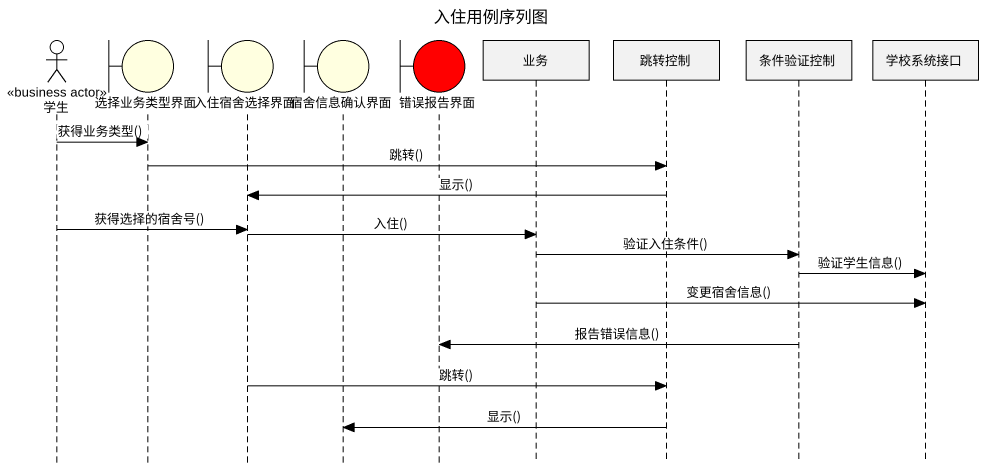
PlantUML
@startuml
title 入住用例序列图
hide footbox
actor 学生 <<business actor>>
boundary 选择业务类型界面 #FFFFE0
boundary 入住宿舍选择界面 #FFFFE0
boundary 宿舍信息确认界面 #FFFFE0
boundary 错误报告界面 #FF0000
participant 业务
participant 跳转控制
participant 条件验证控制
participant 学校系统接口

学生 -> 选择业务类型界面 : 获得业务类型()
选择业务类型界面 -> 跳转控制 : 跳转()
跳转控制 -> 入住宿舍选择界面 : 显示()
学生 -> 入住宿舍选择界面 : 获得选择的宿舍号()
入住宿舍选择界面 -> 业务 : 入住()
业务 -> 条件验证控制 : 验证入住条件()
条件验证控制 -> 学校系统接口 : 验证学生信息()
业务 -> 学校系统接口 : 变更宿舍信息()
条件验证控制 -> 错误报告界面 : 报告错误信息()
入住宿舍选择界面 -> 跳转控制 : 跳转()
跳转控制 -> 宿舍信息确认界面 : 显示()
@enduml
